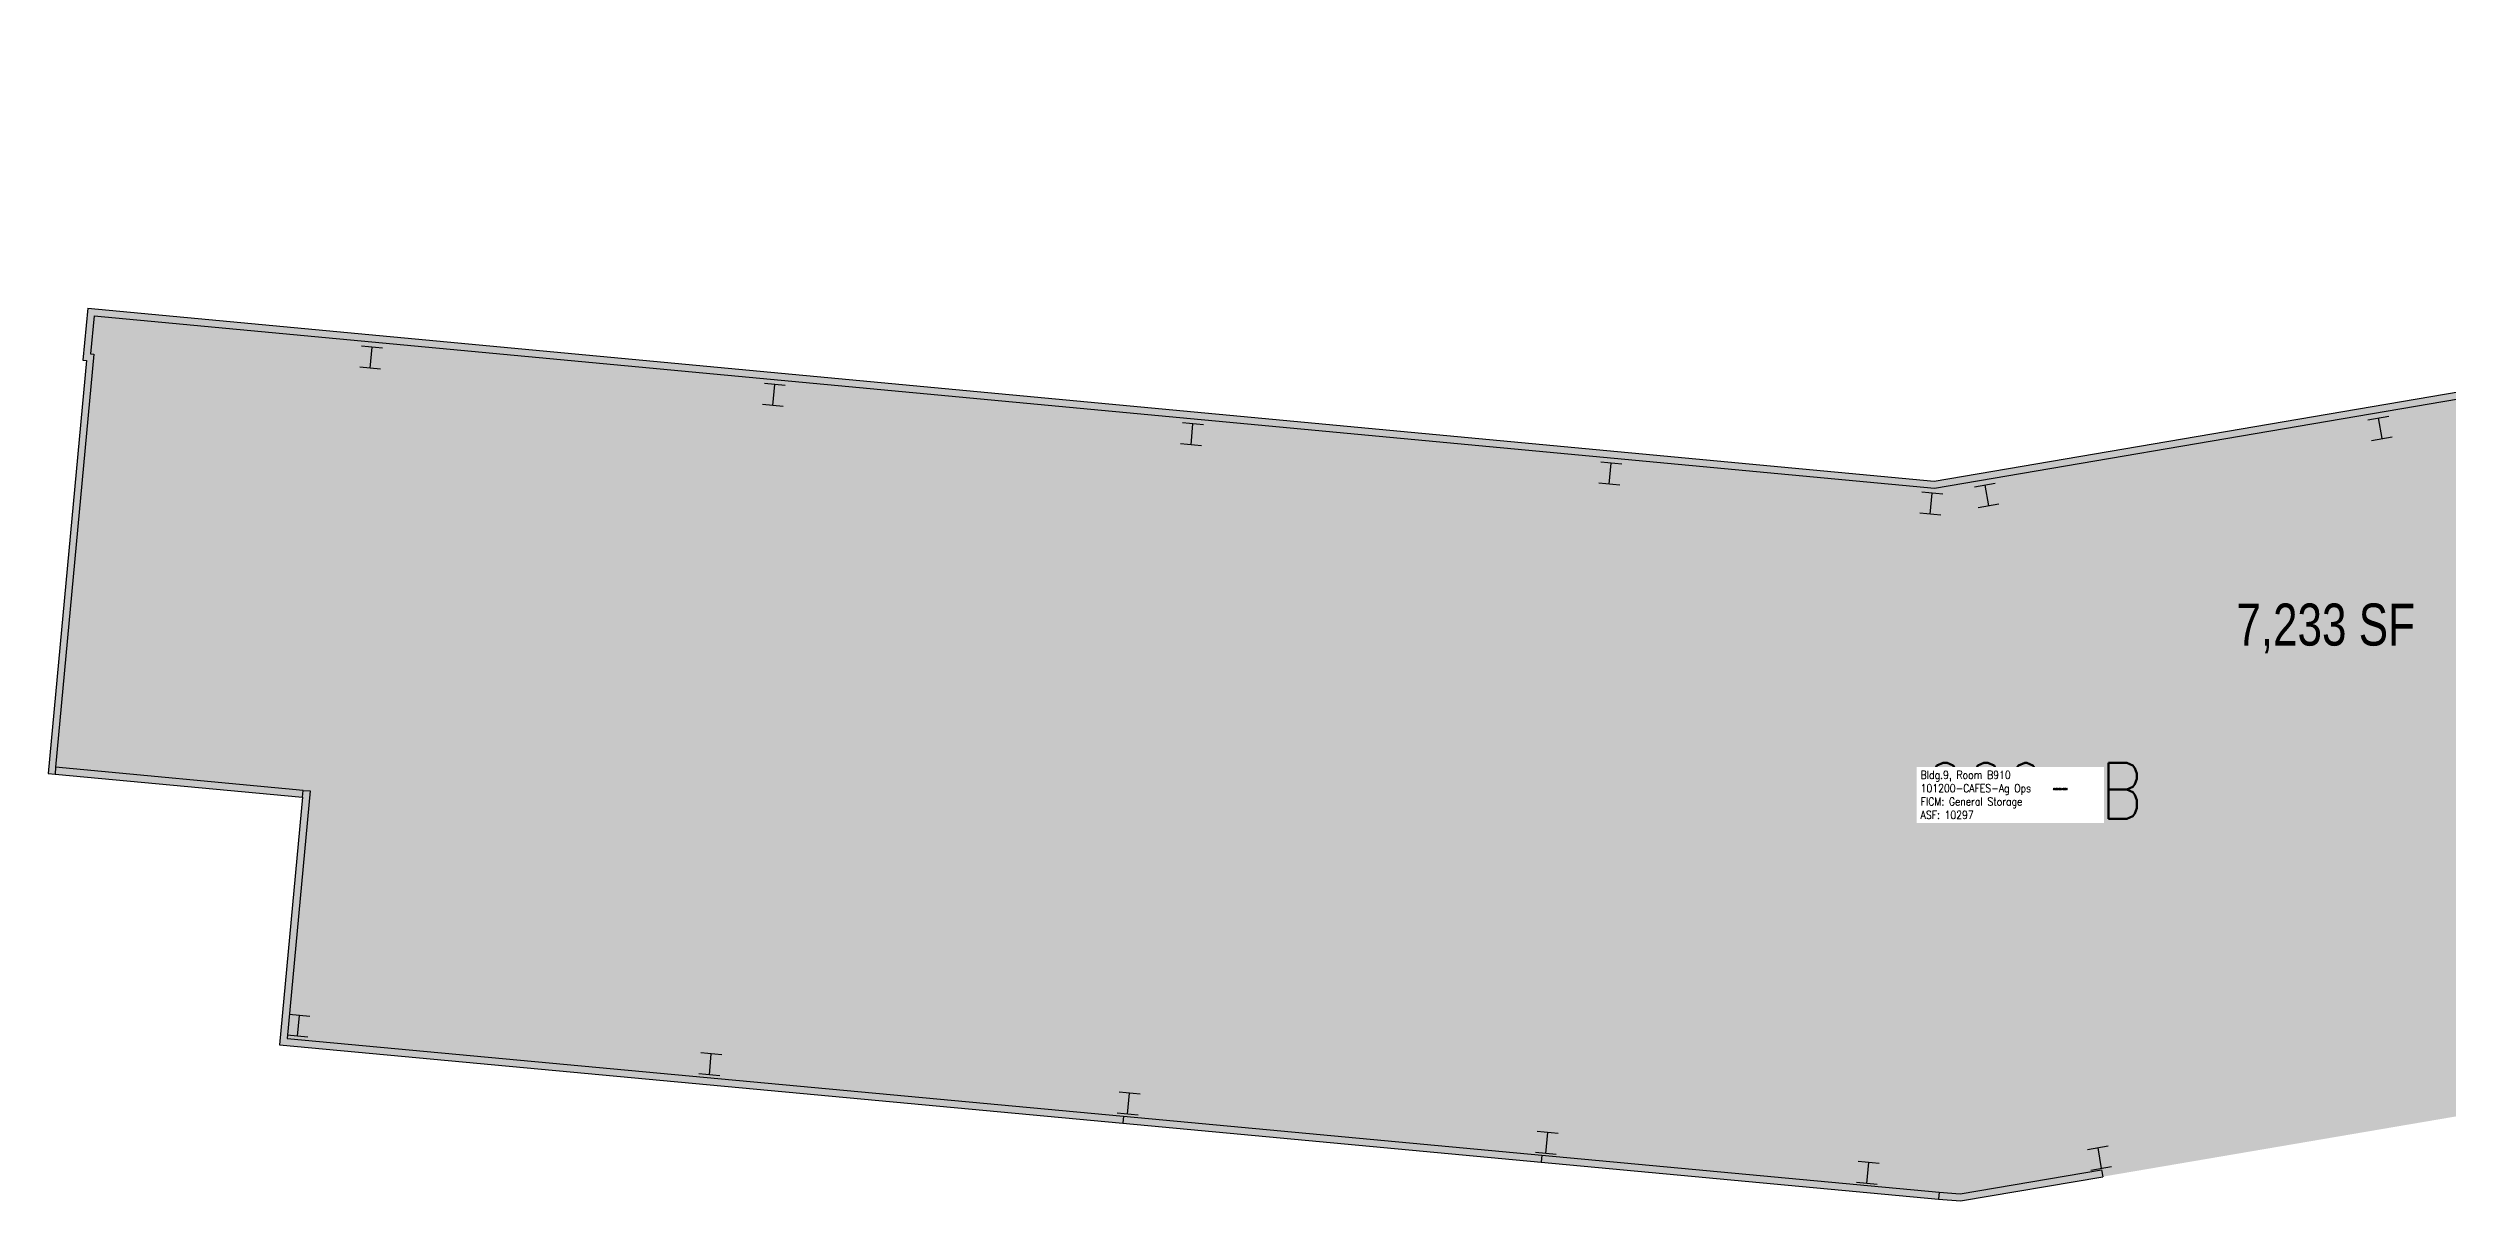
# Model space of a CAD drawing. Header units: inches. Extents: x -256 to 2347, y 39 to 698.
# Drawn here: x -256 to 1115, y 39 to 698 of the extents above; entities that cross this region are included whole.
import ezdxf
from ezdxf.enums import TextEntityAlignment as Align

# ---------------------------------------------------------------- set-up
doc = ezdxf.new("R2010")
doc.units = ezdxf.units.IN
doc.header["$LTSCALE"] = 10
doc.header["$MEASUREMENT"] = 0
doc.layers.get('0').update_dxf_attribs({"linetype": 'CONTINUOUS'})
for name, color, linetype in [('A-COLS', 5, 'CONTINUOUS'), ('A-DOOR', 2, 'CONTINUOUS'), ('A-IDEN-RNUM', 7, 'CONTINUOUS'), ('A-IDEN-SNUM', 4, 'CONTINUOUS'), ('A-IDEN-VNUM', 4, 'CONTINUOUS'), ('A-WALL', 7, 'CONTINUOUS'), ('AREA-TEXT', 3, 'CONTINUOUS'), ('Rooms-Category-Color', 7, 'CONTINUOUS'), ('Rooms-College-Color', 7, 'CONTINUOUS'), ('Rooms-Department-Color', 7, 'CONTINUOUS'), ('Rooms-Division-Color', 7, 'CONTINUOUS'), ('Rooms-Information', 7, 'CONTINUOUS')]:
    doc.layers.add(name, color=color, linetype=linetype)
doc.styles.add('AREA', font='arial.ttf', dxfattribs={"width": 0.75, "height": 24})
doc.styles.add('ROOMSNUMBER', font='txt.shx', dxfattribs={"height": 0.03})
doc.styles.add('ROOMVNUMBER', font='simplex.shx', dxfattribs={"width": 0.85})

# ---------------------------------------------------------------- blocks, each defined once
blk = doc.blocks.new('COL1')
for p, q in [((-0.5, 0.5), (0.5, 0.5)), ((0, 0.5), (0, -0.5)), ((-0.5, -0.5), (0.5, -0.5))]:
    blk.add_line(p, q)

msp = doc.modelspace()

# ---------------------------------------------------------------- hatches: boundary and pattern name
at = {"layer": 'Rooms-Category-Color', "true_color": 0xe3c5e1}
msp.add_hatch(color=254, dxfattribs=at).paths.add_polyline_path([(1565.5, 576.8), (822.1, 450.1), (-232.9, 549), (-235.7, 519.2), (-233.7, 519), (-255.6, 283.1), (-110.3, 269.6), (-123.4, 128.2), (837, 39), (2085.5, 251.8), (2090.7, 221.3), (2347, 265), (2273.3, 697.5)])
at = {"layer": 'Rooms-College-Color', "true_color": 0xe3c5e1}
msp.add_hatch(color=254, dxfattribs=at).paths.add_polyline_path([(1565.5, 576.8), (822.1, 450.1), (-232.9, 549), (-235.7, 519.2), (-233.7, 519), (-255.6, 283.1), (-110.3, 269.6), (-123.4, 128.2), (837, 39), (2085.5, 251.8), (2090.7, 221.3), (2347, 265), (2273.3, 697.5)])
at = {"layer": 'Rooms-Department-Color', "true_color": 0xe3c5e1}
msp.add_hatch(color=254, dxfattribs=at).paths.add_polyline_path([(1565.5, 576.8), (822.1, 450.1), (-232.9, 549), (-235.7, 519.2), (-233.7, 519), (-255.6, 283.1), (-110.3, 269.6), (-123.4, 128.2), (837, 39), (2085.5, 251.8), (2090.7, 221.3), (2347, 265), (2273.3, 697.5)])
at = {"layer": 'Rooms-Division-Color', "true_color": 0xe3c5e1}
msp.add_hatch(color=254, dxfattribs=at).paths.add_polyline_path([(1565.5, 576.8), (822.1, 450.1), (-232.9, 549), (-235.7, 519.2), (-233.7, 519), (-255.6, 283.1), (-110.3, 269.6), (-123.4, 128.2), (837, 39), (2085.5, 251.8), (2090.7, 221.3), (2347, 265), (2273.3, 697.5)])

# ---------------------------------------------------------------- linework, layer by layer
at = {"layer": 'A-DOOR'}
for p, q in [((-251.6, 282.7), (-110.3, 269.6)), ((-109.9, 273.5), (-251.3, 286.7)), ((358.5, 83.4), (597.5, 61.2)), ((358.9, 87.4), (597.9, 65.2)), ((597.9, 65.2), (597.5, 61.2)), ((597.5, 61.2), (824.5, 40.1)), ((597.9, 65.2), (824.9, 44.1))]:
    msp.add_line(p, q, dxfattribs=at)
at = {"layer": 'A-WALL'}
for p, q in [((-251.3, 286.7), (-251.6, 282.7)), ((-110.3, 269.6), (-109.9, 273.5)), ((358.9, 87.4), (358.5, 83.4)), ((917.7, 56.8), (918.4, 52.8)), ((824.9, 44.1), (824.5, 40.1))]:
    msp.add_line(p, q, dxfattribs=at)
for points in [[(-232.9, 549), (822.1, 450.1), (2273.3, 697.5)], [(-229.3, 544.6), (822.3, 446.1), (2270, 692.9)], [(-232.9, 549), (-235.7, 519.2), (-233.7, 519), (-255.6, 283.1), (-251.6, 282.7)], [(-229.3, 544.6), (-231.3, 522.8), (-229.4, 522.7), (-251.3, 286.7)], [(-110.3, 269.6), (-123.4, 128.2), (358.5, 83.4)], [(-109.9, 273.5), (-105.9, 273.2), (-119, 131.8), (358.9, 87.4)], [(824.9, 44.1), (836.9, 43), (917.7, 56.8)], [(824.5, 40.1), (837, 39), (918.4, 52.8)]]:
    msp.add_lwpolyline(points, dxfattribs=at)

# ---------------------------------------------------------------- block references
at = {"layer": 'A-COLS', "xscale": 12, "yscale": 12, "zscale": 12}
for p, rotation in [((-71, 520.7), 174.5834483512759), ((159.1, 499.3), 174.5834483512759), ((398, 476.9), 174.5834483512759), ((1076.8, 480.3), 9.675930439305995), ((637, 454.4), 174.5834483512759), ((820.4, 437.2), 174.5834483512759), ((852, 442), 9.675930439305995), ((-112.5, 139), 174.5834483512759), ((122.8, 117), 174.5834483512759), ((361.8, 94.6), 174.5834483512759), ((600.7, 72.1), 174.5834483512759), ((916.5, 63.5), 9.675930439305995), ((784.1, 54.9), 174.5834483512759)]:
    msp.add_blockref('COL1', p, dxfattribs=dict(at, rotation=rotation))

# ---------------------------------------------------------------- texts
at = {"layer": 'A-IDEN-RNUM', "style": 'ROOMSNUMBER'}
msp.add_text('0910-00', height=0.96, dxfattribs=at).set_placement((894.1, 274.2), align=Align.MIDDLE)
at = {"layer": 'A-IDEN-SNUM', "style": 'ROOMSNUMBER'}
msp.add_text('0090B91000', height=0.96, dxfattribs=at).set_placement((894.1, 274.2), align=Align.MIDDLE)
at = {"layer": 'A-IDEN-VNUM', "style": 'ROOMVNUMBER', "width": 0.85}
msp.add_text('009-B', height=32, dxfattribs=at).set_placement((879, 273.2), align=Align.MIDDLE)
at = {"layer": 'AREA-TEXT', "style": 'AREA', "width": 0.75}
msp.add_text('7,233 SF', height=24, dxfattribs=at).set_placement((1045.7, 368.2), align=Align.MIDDLE_CENTER)

# ---------------------------------------------------------------- next in the draw order: texts
at = {"layer": 'Rooms-Information', "insert": (814.3, 257.2), "char_height": 4.571, "width": 102.4, "attachment_point": 7, "style": 'ROOMVNUMBER', "bg_fill": 3, "box_fill_scale": 1.5, "bg_fill_color": 256, "bg_fill_true_color": 13158600, "bg_fill_transparency": 0}
msp.add_mtext('Bldg.9, Room B910^M^J101200-CAFES-Ag Ops^M^JFICM: General Storage^M^JASF: 10297', dxfattribs=at)

doc.saveas('drawing.dxf')
